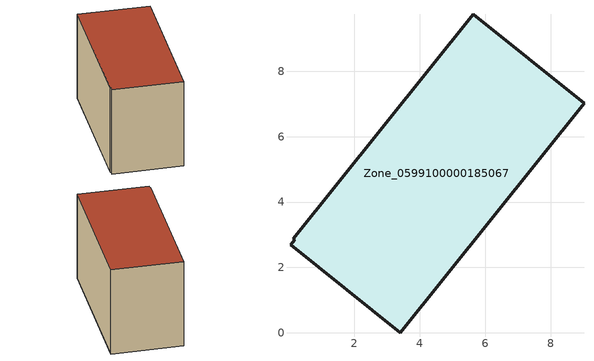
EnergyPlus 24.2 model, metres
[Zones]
Zone_0599100000185067
 floor ground (C_G): 9.02,7.02 3.4,0 0.04,2.69 0.17,2.85 0.12,2.88 5.63,9.75 z0.46
 wall outside (C_F): 9.02,7.02 5.63,9.75 0.12,2.88 0.17,2.85 0.04,2.69 3.4,0 9.02,7.02 z0.46:6.17
 roof outside (C_R): 3.4,0 9.02,7.02 5.63,9.75 0.12,2.88 0.17,2.85 0.04,2.69 z6.17
[BUILDING]
Pand.0599100000185067: North Axis=0; Terrain=City; Loads Convergence Tolerance Value=0.04; Temperature Convergence Tolerance Value=0.4; Solar Distribution=FullExterior; Maximum Number of Warmup Days=25; Minimum Number of Warmup Days=1
[Site:Location]
Rotterdam.The.Hague.AP_ZH_NLD Design_Conditions: Latitude=51.96; Longitude=4.45; Time Zone=1; Elevation=-4.5
[SITE:GROUNDTEMPERATURE:BUILDINGSURFACE]
18, 18, 18, 18, 18, 18, 18, 18, 18, 18, 18, 18
[MATERIAL] Thermal Absorptance=0.9; Solar Absorptance=0.7; Visible Absorptance=0.7
Name | Roughness | Thickness | Conductivity | Density | Specific Heat
G.TC.1946-1964 | MediumSmooth | 0.15 | 1 | 540 | 1210
F.TC.1946-1964 | Rough | 0.3 | 0.857143 | 1920 | 840
R.TC.1946-1964 | MediumRough | 0.2 | 0.235294 | 1500 | 1000
[CONSTRUCTION]
C_G: G.TC.1946-1964
C_F: F.TC.1946-1964
C_R: R.TC.1946-1964
[ZONE]
Zone_0599100000185067: Type=1; Multiplier=1; Ceiling Height=Autocalculate; Volume=Autocalculate; Floor Area=autocalculate; Part of Total Floor Area=Yes
[ZONEINFILTRATION:DESIGNFLOWRATE]
Infil_Zone_0599100000185067: Zone or ZoneList or Space or SpaceList=Zone_0599100000185067; Schedule=AlwaysOn; Design Flow Rate Calculation Method=Flow/Area; Flow Rate per Floor Area=0.003; Constant Term Coefficient=1; Temperature Term Coefficient=0; Velocity Term Coefficient=0; Velocity Squared Term Coefficient=0
[HVACTEMPLATE:ZONE:IDEALLOADSAIRSYSTEM]
Zone_0599100000185067: Maximum Heating Supply Air Temperature=50; Minimum Cooling Supply Air Temperature=13; Maximum Heating Supply Air Humidity Ratio=0.0156; Minimum Cooling Supply Air Humidity Ratio=0.0077; Heating Limit=NoLimit; Cooling Limit=NoLimit; Dehumidification Control Type=ConstantSensibleHeatRatio; Cooling Sensible Heat Ratio=0.7; Dehumidification Setpoint=60; Humidification Control Type=None; Humidification Setpoint=30; Outdoor Air Method=None; Outdoor Air Flow Rate per Person=0.00944; Outdoor Air Flow Rate per Zone Floor Area=0; Outdoor Air Flow Rate per Zone=0; Demand Controlled Ventilation Type=None; Outdoor Air Economizer Type=NoEconomizer; Heat Recovery Type=None; Sensible Heat Recovery Effectiveness=0.7; Latent Heat Recovery Effectiveness=0.65
[ZONECONTROL:THERMOSTAT]
ThermostatControl_Zone_0599100000185067: Zone or ZoneList=Zone_0599100000185067; Control Type Schedule=DualSetpointControlType; Control 1=Thermostat_Zone_0599100000185067; Temperature Difference Between Cutout And Setpoint=0
[THERMOSTATSETPOINT:DUALSETPOINT]
Thermostat_Zone_0599100000185067: Heating Setpoint Temperature Schedule=HeatingSetpoint_Zone_0599100000185067; Cooling Setpoint Temperature Schedule=CoolingSetpoint_Zone_0599100000185067
[SCHEDULE:COMPACT]
HeatingSetpoint_Zone_0599100000185067: Through: 12/31, For: AllDays, Until: 24:00, 21
CoolingSetpoint_Zone_0599100000185067: Through: 12/31, For: AllDays, Until: 24:00, 24
DualSetpointControlType: Through: 12/31, For: AllDays, Until: 24:00, 4
AlwaysOn: Through: 12/31, For: AllDays, Until: 24:00, 1
